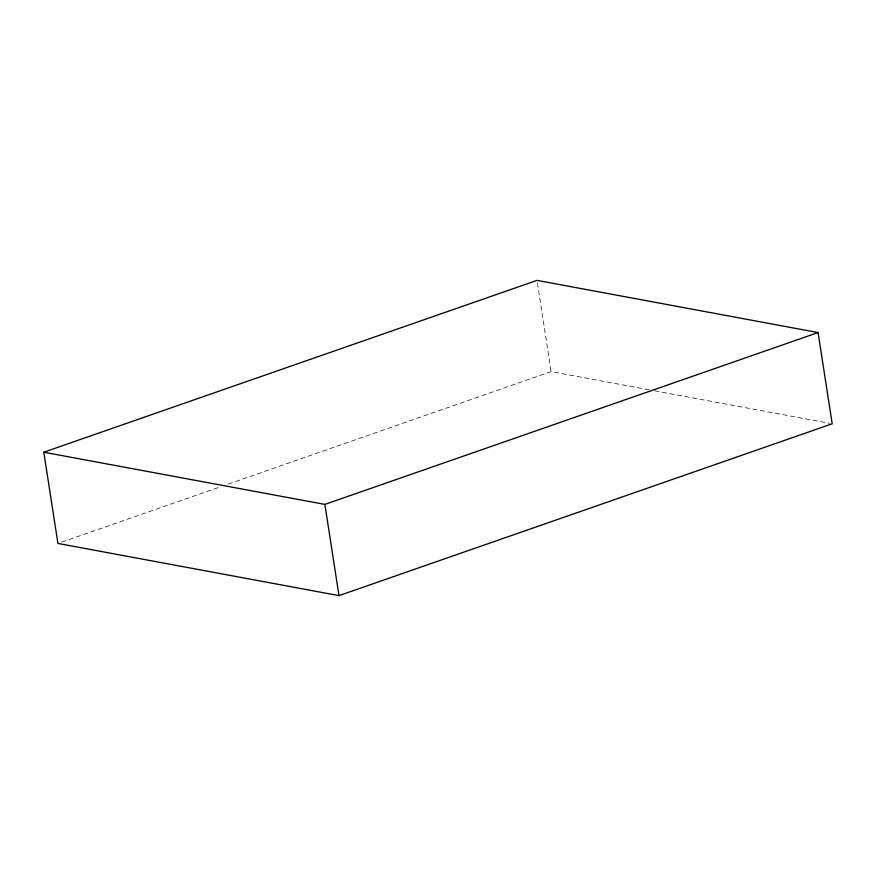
<?xml version="1.0" encoding="UTF-8"?>
<svg xmlns="http://www.w3.org/2000/svg" width="876" height="876" viewBox="0 0 876 876"><rect width="100%" height="100%" fill="white"/><g stroke="black" fill="none" stroke-linecap="round" stroke-linejoin="round"><path stroke-width="0.66" stroke-dasharray="4.38 3.29" d="M61.802 542.091L220.599 486.76M228.351 484.067L551.135 371.599L649.302 389.831M654.679 390.827L829.506 423.294M537.426 283.058L551.135 371.599"/><path stroke-width="1.31" d="M43.8 452.213L537.01 280.375L818.075 332.562L832.2 423.787L338.99 595.625L57.925 543.438L43.8 452.213L324.865 504.401L818.075 332.562M324.865 504.401L338.99 595.625"/></g></svg>
